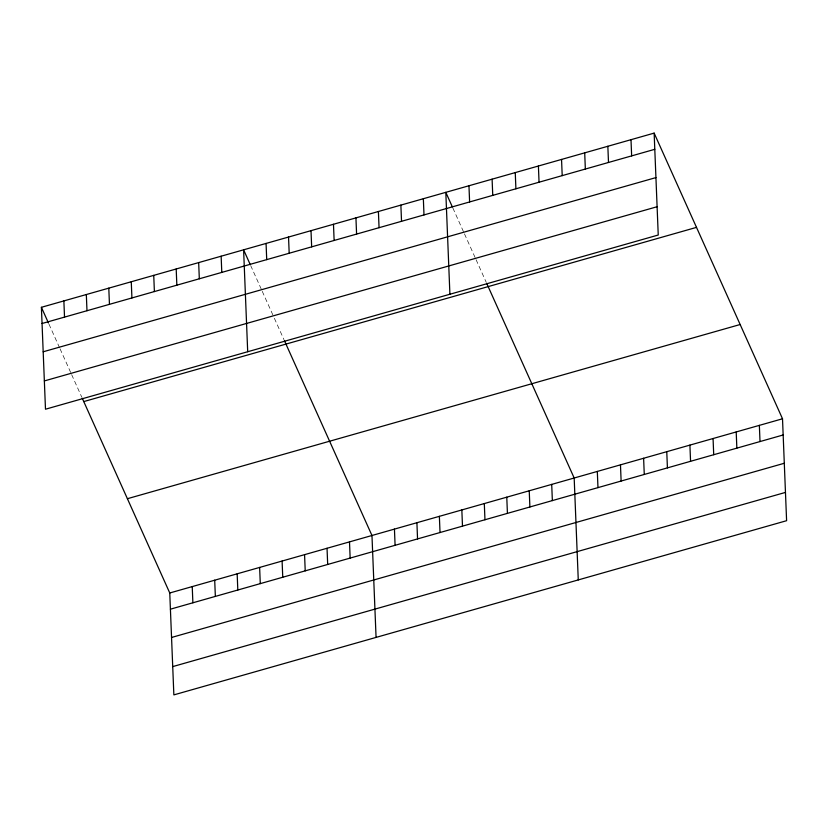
<?xml version="1.0" encoding="UTF-8"?>
<svg xmlns="http://www.w3.org/2000/svg" width="828" height="828" viewBox="0 0 828 828"><rect width="100%" height="100%" fill="white"/><g stroke="black" fill="none" stroke-linecap="round" stroke-linejoin="round"><path stroke-width="0.62" stroke-dasharray="4.14 3.1" d="M452.875 208.045L463.959 232.74M464.467 233.858L475.562 258.553M476.069 259.671L486.15 282.12M250.667 265.529L261.762 290.224M262.259 291.342L273.861 317.155M274.368 318.283L283.952 339.604M48.966 324.141L59.554 347.708M60.061 348.826L71.156 373.521M71.653 374.639L81.744 397.088"/><path stroke-width="1.24" d="M654.141 133.111L658.239 235.017L45.488 409.218L41.4 307.302L654.141 133.111L782.512 418.782L786.6 520.698L173.859 694.889L169.761 592.983L82.251 398.206M42.052 323.5L654.793 149.309M43.191 351.786L655.931 177.596M44.36 380.932L657.101 206.731M83.763 401.58L696.503 227.379M127.408 498.704L740.149 324.514M169.761 592.983L782.512 418.782M170.413 609.18L783.153 434.979M171.551 637.467L784.292 463.266M172.721 666.602L785.461 492.412M452.367 206.928L445.806 192.334L449.904 294.25M486.657 283.238L574.177 478.015L578.265 579.921M250.159 264.411L243.608 249.818L247.696 351.734M284.449 340.722L371.969 535.499L376.067 637.405M41.4 307.302L48.459 323.013M759.359 425.364L760.011 441.562M736.206 431.947L736.858 448.145M713.063 438.529L713.715 454.727M689.91 445.112L690.562 461.31M666.768 451.684L667.42 467.892M630.998 139.694L631.65 155.892M643.615 458.267L644.267 474.465M607.845 146.266L608.497 162.474M620.472 464.85L621.124 481.047M584.703 152.849L585.344 169.047M597.319 471.432L597.971 487.63M561.55 159.431L562.202 175.629M551.707 484.401L552.359 500.598M538.407 166.014L539.049 182.212M529.237 490.787L529.889 506.984M515.254 172.597L515.906 188.794M506.777 497.173L507.419 513.37M492.101 179.169L492.753 195.377M484.308 503.559L484.96 519.756M468.959 185.751L469.611 201.96M461.838 509.944L462.49 526.142M439.368 516.33L440.02 532.539M423.346 198.72L423.998 214.918M416.908 522.716L417.55 538.924M400.876 205.106L401.528 221.314M394.438 529.113L395.091 545.31M378.406 211.492L379.058 227.7M355.936 217.888L356.589 234.086M349.499 541.885L350.151 558.082M333.477 224.274L334.129 240.472M327.039 548.271L327.681 564.468M311.007 230.66L311.659 246.858M304.569 554.656L305.221 570.854M288.537 237.046L289.189 253.244M282.1 561.042L282.752 577.24M266.067 243.432L266.719 259.63M259.63 567.428L260.282 583.626M237.17 573.814L237.812 590.022M221.138 256.204L221.79 272.412M214.7 580.2L215.352 596.408M198.668 262.59L199.32 278.798M192.231 586.597L192.883 602.794M176.198 268.986L176.85 285.184M153.739 275.372L154.391 291.57M131.269 281.758L131.921 297.956M108.799 288.144L109.451 304.342M86.329 294.53L86.981 310.728M63.87 300.916L64.522 317.114"/></g></svg>
